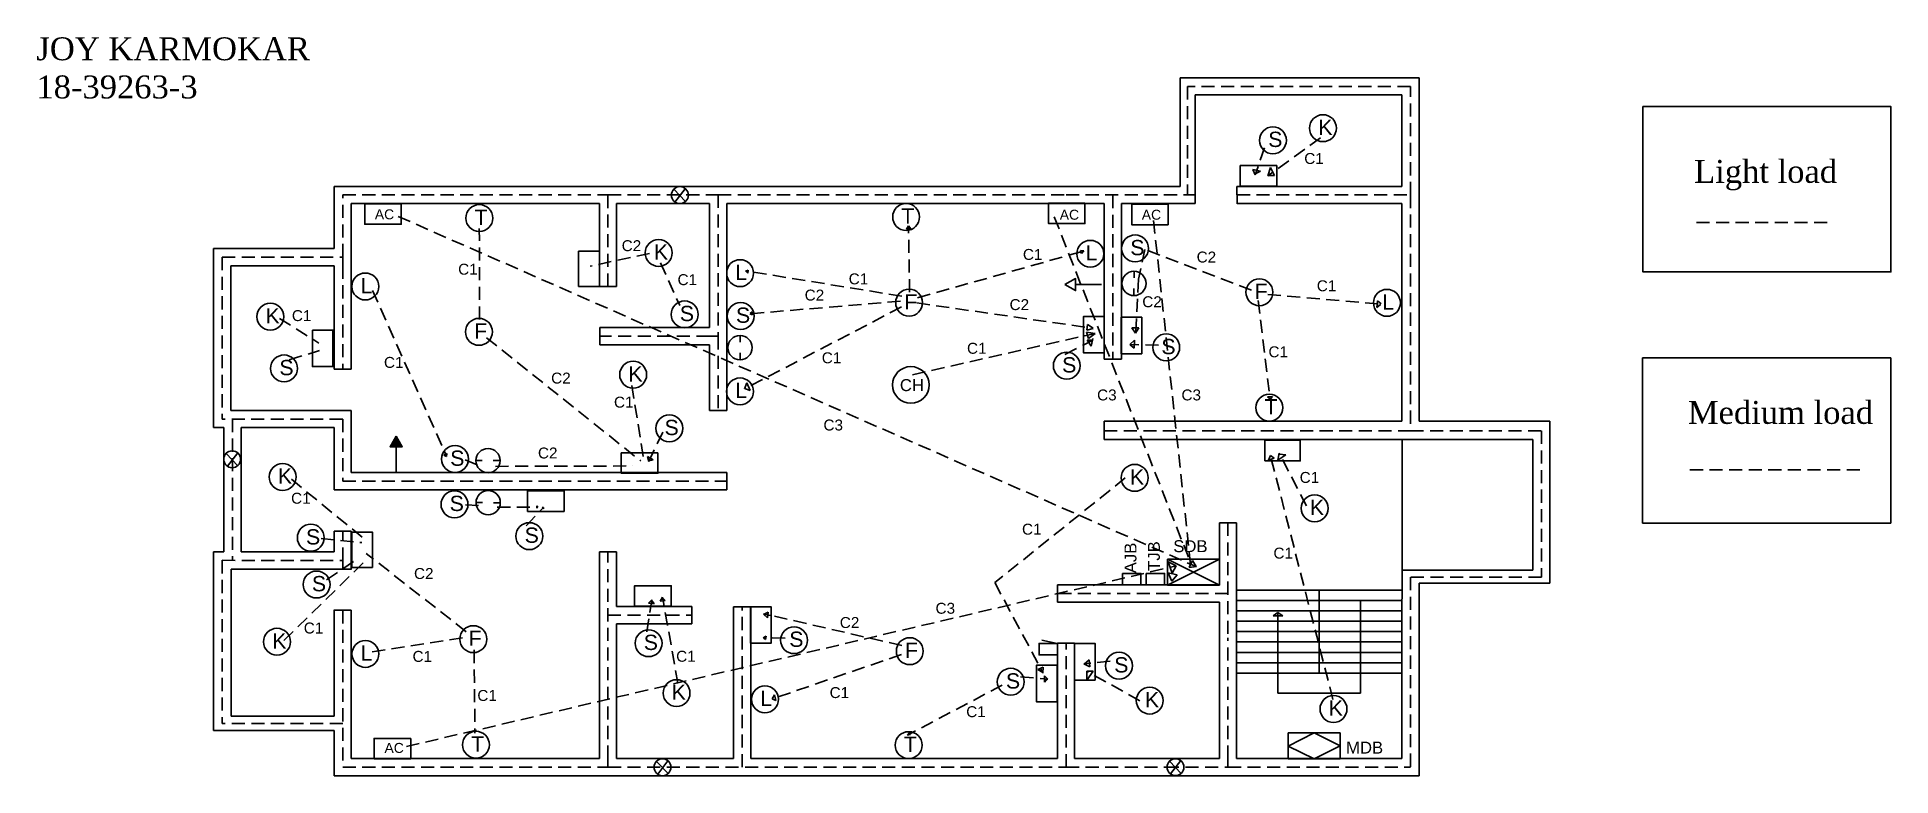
# Model space of a CAD drawing. Header units: inches. Extents: x 5 to 147, y 13 to 69.
import ezdxf

# ---------------------------------------------------------------- set-up
doc = ezdxf.new("R2010")
doc.units = ezdxf.units.IN
doc.header["$LTSCALE"] = 2
doc.header["$MEASUREMENT"] = 0
doc.linetypes.add('ACAD_ISO07W100', pattern=[3, 0, -3])
doc.linetypes.add('HIDDENX2', pattern=[0.75, 0.5, -0.25])
doc.layers.add('dash', color=7, linetype='ACAD_ISO07W100')
doc.styles.get("Standard").update_dxf_attribs({"font": 'arial.ttf'})

msp = doc.modelspace()

# ---------------------------------------------------------------- hatches: boundary and pattern name
msp.add_hatch(color=256).paths.add_polyline_path([(32.63, 38.14), (32.17, 38.95), (31.7, 38.14)])

# ---------------------------------------------------------------- linework, layer by layer
for p, q in [((110.49, 66.36), (92.18, 66.36)), ((92.18, 66.36), (92.18, 58.05)), ((110.49, 58.06), (110.49, 66.36)), ((93.34, 56.75), (93.34, 65.06)), ((93.34, 65.06), (109.16, 65.06)), ((109.16, 65.06), (109.17, 58.06)), ((27.41, 53.31), (27.41, 58.06)), ((27.41, 58.06), (28.73, 58.06)), ((28.73, 58.06), (47.72, 58.06)), ((47.72, 58.06), (56.82, 58.06)), ((53.43, 57.84), (54.31, 56.9)), ((54.3, 57.88), (53.51, 56.86)), ((56.82, 58.06), (92.18, 58.05)), ((96.54, 58.06), (109.17, 58.06)), ((96.54, 58.06), (96.55, 56.72)), ((110.49, 45.66), (110.49, 58.06)), ((27.41, 53.31), (27.41, 56.74)), ((28.73, 56.74), (47.72, 56.74)), ((28.73, 52.65), (28.73, 56.74)), ((47.72, 56.74), (47.72, 50.41)), ((49.03, 56.74), (49.03, 50.41)), ((49.03, 56.74), (56.16, 56.74)), ((56.16, 56.74), (56.16, 47.25)), ((57.47, 56.74), (82.79, 56.74)), ((57.47, 56.74), (57.47, 40.91)), ((82.79, 56.74), (86.37, 56.74)), ((86.37, 56.74), (86.37, 44.85)), ((87.69, 56.74), (93.34, 56.74)), ((87.69, 44.85), (87.69, 56.74)), ((96.55, 56.74), (109.17, 56.74)), ((109.17, 47.25), (109.17, 56.74)), ((18.18, 51.99), (18.18, 53.31)), ((18.18, 53.31), (19.5, 53.31)), ((19.5, 53.31), (27.41, 53.31)), ((28.73, 52.65), (28.73, 51.99)), ((18.18, 51.99), (18.18, 44.08)), ((19.5, 40.92), (19.5, 51.99)), ((19.5, 51.99), (27.41, 51.99)), ((27.41, 51.99), (27.41, 44.08)), ((28.73, 51.99), (28.73, 44.08)), ((88.66, 51.5), (88.66, 51.07)), ((47.72, 50.41), (49.03, 50.41)), ((86.16, 50.55), (84.2, 50.55)), ((88.65, 49.75), (88.65, 50.24)), ((56.16, 47.25), (47.75, 47.25)), ((47.75, 45.93), (47.75, 47.25)), ((109.17, 47.25), (109.17, 40.1)), ((56.16, 45.93), (47.75, 45.93)), ((56.16, 45.93), (56.16, 40.91)), ((58.51, 46.59), (58.51, 46.15)), ((110.49, 40.1), (110.49, 45.66)), ((18.18, 44.08), (18.18, 40.26)), ((27.41, 44.08), (28.73, 44.08)), ((58.49, 44.84), (58.49, 45.33)), ((86.37, 44.85), (87.69, 44.85)), ((18.18, 40.26), (18.18, 39.6)), ((20.29, 40.92), (19.5, 40.92)), ((27.41, 40.92), (20.29, 40.92)), ((27.41, 40.92), (28.73, 40.92)), ((28.73, 40.92), (28.73, 36.17)), ((57.48, 40.91), (56.15, 40.91)), ((86.37, 40.1), (86.37, 38.69)), ((86.37, 40.1), (109.17, 40.1)), ((110.49, 40.1), (120.5, 40.1)), ((120.5, 40.1), (120.5, 27.7)), ((18.18, 39.6), (18.97, 39.6)), ((18.97, 39.6), (18.97, 30.1)), ((27.41, 39.6), (20.29, 39.6)), ((20.29, 39.6), (20.29, 30.1)), ((27.41, 34.85), (27.41, 39.6)), ((86.37, 38.69), (109.18, 38.69)), ((109.18, 38.69), (109.17, 14.28)), ((109.18, 38.69), (119.18, 38.69)), ((119.18, 38.69), (119.18, 28.69)), ((19.16, 37.63), (20.04, 36.69)), ((20.03, 37.67), (19.24, 36.65)), ((32.17, 36.16), (32.17, 38.12)), ((38.33, 37.09), (38.76, 37.09)), ((40.08, 37.08), (39.59, 37.08)), ((28.73, 36.17), (57.49, 36.17)), ((57.47, 36.17), (57.47, 34.85)), ((27.41, 34.85), (28.07, 34.85)), ((28.73, 34.85), (28.07, 34.85)), ((28.73, 34.85), (57.48, 34.85)), ((38.35, 33.87), (38.78, 33.87)), ((40.1, 33.86), (39.61, 33.86)), ((27.41, 31.68), (27.41, 30.1)), ((27.41, 31.68), (28.73, 31.68)), ((28.73, 31.09), (28.73, 31.68)), ((95.85, 32.32), (95.19, 32.32)), ((96.51, 32.32), (95.19, 32.32)), ((95.19, 32.32), (95.19, 31.42)), ((95.19, 31.42), (95.19, 27.57)), ((96.51, 31.42), (96.51, 32.32)), ((96.51, 31.42), (96.51, 31.42)), ((96.51, 31.42), (96.51, 30.63)), ((18.17, 30.1), (18.97, 30.1)), ((18.17, 30.1), (18.18, 16.43)), ((20.29, 30.1), (27.41, 30.1)), ((28.73, 30.1), (28.73, 31.09)), ((28.73, 28.78), (28.73, 30.1)), ((47.72, 14.28), (47.72, 30.1)), ((47.72, 30.1), (49.03, 30.1)), ((49.03, 25.91), (49.03, 30.1)), ((96.51, 30.63), (96.51, 29.84)), ((96.51, 29.84), (96.51, 30.63)), ((19.53, 28.78), (20.29, 28.78)), ((19.53, 28.78), (19.53, 17.52)), ((20.29, 28.78), (28.74, 28.78)), ((91.21, 29.53), (95.19, 27.55)), ((91.21, 27.55), (95.19, 29.53)), ((119.18, 28.69), (109.18, 28.69)), ((95.19, 27.57), (82.79, 27.57)), ((82.79, 26.25), (82.79, 27.57)), ((96.51, 27.16), (102.84, 27.16)), ((102.84, 20.83), (102.84, 27.16)), ((102.84, 27.16), (109.17, 27.16)), ((120.5, 27.7), (110.48, 27.7)), ((110.49, 26.94), (110.49, 27.7)), ((27.4, 25.63), (28.73, 25.63)), ((27.41, 17.52), (27.41, 25.63)), ((28.73, 14.28), (28.73, 25.63)), ((49.03, 25.91), (54.79, 25.91)), ((54.79, 25.91), (54.79, 24.59)), ((57.99, 14.28), (57.99, 25.9)), ((57.99, 25.9), (59.31, 25.9)), ((59.31, 14.28), (59.31, 25.9)), ((82.79, 26.25), (95.19, 26.25)), ((95.19, 26.25), (95.19, 23.51)), ((96.51, 26.37), (102.84, 26.37)), ((96.51, 25.58), (102.84, 25.58)), ((102.84, 26.37), (109.17, 26.37)), ((102.84, 25.58), (109.17, 25.58)), ((106, 26.37), (106, 19.28)), ((110.49, 26.94), (110.49, 14.28)), ((49.03, 14.28), (49.03, 24.59)), ((49.03, 24.59), (54.79, 24.59)), ((96.51, 24.79), (102.84, 24.79)), ((99.67, 25.47), (99.32, 25.2)), ((99.32, 25.2), (100.04, 25.2)), ((100.04, 25.2), (99.67, 25.47)), ((99.67, 19.28), (99.67, 25.43)), ((102.84, 24.79), (109.17, 24.79)), ((82.77, 23.09), (81.61, 23.33)), ((82.79, 14.28), (82.79, 23.12)), ((82.79, 23.12), (84.11, 23.12)), ((84.11, 14.28), (84.11, 23.12)), ((95.19, 14.28), (95.19, 23.51)), ((96.51, 24), (102.84, 24)), ((96.51, 23.21), (102.84, 23.21)), ((102.84, 24), (109.17, 24)), ((102.84, 23.21), (109.17, 23.21)), ((96.51, 22.41), (102.84, 22.41)), ((96.51, 21.62), (102.84, 21.62)), ((102.84, 22.41), (109.17, 22.41)), ((102.84, 21.62), (109.17, 21.62)), ((96.51, 14.28), (96.51, 21.14)), ((96.51, 20.83), (102.84, 20.83)), ((102.84, 20.83), (109.17, 20.83)), ((106, 19.28), (99.67, 19.28)), ((19.53, 17.52), (27.42, 17.52)), ((18.18, 16.43), (27.43, 16.43)), ((27.41, 14.28), (27.41, 16.43)), ((102.44, 16.25), (100.46, 15.24)), ((102.44, 16.25), (104.43, 15.26)), ((27.41, 14.28), (27.41, 12.96)), ((28.73, 14.28), (47.72, 14.28)), ((49.03, 14.28), (57.99, 14.28)), ((59.31, 14.28), (82.79, 14.28)), ((84.11, 14.28), (95.19, 14.28)), ((109.17, 14.28), (96.51, 14.28)), ((102.44, 14.27), (100.46, 15.24)), ((100.46, 15.24), (100.46, 15.24)), ((104.43, 15.26), (102.44, 14.27)), ((110.49, 12.96), (110.49, 14.28)), ((27.41, 12.96), (28.73, 12.96)), ((28.73, 12.96), (47.72, 12.96)), ((47.72, 12.96), (49.03, 12.96)), ((49.03, 12.96), (82.79, 12.96)), ((52.1, 14.07), (52.99, 13.13)), ((52.97, 14.11), (52.19, 13.09)), ((82.79, 12.96), (84.11, 12.96)), ((84.11, 12.96), (90.44, 12.96)), ((90.44, 12.96), (96.51, 12.96)), ((91.38, 14.09), (92.26, 13.15)), ((92.25, 14.13), (91.46, 13.11)), ((109.17, 12.96), (96.51, 12.96)), ((109.17, 12.96), (110.49, 12.96))]:
    msp.add_line(p, q)
at = {"color": 7, "linetype": 'HIDDENX2'}
for p, q in [((109.83, 65.7), (92.74, 65.7)), ((92.74, 65.7), (92.74, 57.4)), ((109.83, 57.4), (109.83, 65.7)), ((28.07, 52.65), (28.07, 57.4)), ((28.07, 57.4), (48.38, 57.4)), ((48.38, 57.4), (48.38, 50.41)), ((48.38, 57.4), (56.82, 57.4)), ((56.82, 57.41), (56.82, 46.59)), ((56.82, 57.4), (83.45, 57.4)), ((83.45, 57.4), (92.68, 57.4)), ((87.03, 57.39), (87.03, 44.85)), ((92.68, 57.4), (93.34, 57.4)), ((96.54, 57.4), (109.83, 57.4)), ((109.83, 57.4), (109.83, 39.36)), ((18.84, 52.65), (18.84, 40.26)), ((18.84, 52.65), (28.07, 52.65)), ((28.07, 52.65), (28.07, 51.99)), ((28.07, 51.99), (28.07, 44.08)), ((56.16, 46.59), (47.75, 46.59)), ((56.16, 46.59), (56.82, 46.59)), ((56.82, 46.59), (56.82, 40.91)), ((28.07, 40.26), (18.84, 40.26)), ((19.63, 40.26), (19.63, 29.45)), ((28.07, 40.26), (28.07, 35.51)), ((86.37, 39.36), (109.83, 39.36)), ((109.83, 39.36), (119.85, 39.36)), ((119.85, 39.36), (119.85, 28.16)), ((28.07, 35.51), (57.48, 35.51)), ((28.07, 31.09), (28.07, 31.68)), ((95.84, 32.32), (95.85, 23.51)), ((28.07, 29.44), (28.07, 31.09)), ((48.38, 14.28), (48.38, 30.1)), ((18.84, 29.45), (28.07, 29.44)), ((18.84, 29.45), (18.84, 16.96)), ((28.07, 29.44), (28.07, 28.78)), ((109.83, 28.16), (109.83, 13.62)), ((119.85, 28.16), (109.83, 28.16)), ((28.07, 25.63), (28.07, 13.62)), ((58.65, 13.62), (58.65, 25.9)), ((95.86, 26.91), (82.79, 26.91)), ((48.37, 25.25), (54.79, 25.25)), ((83.45, 13.63), (83.45, 23.12)), ((95.85, 14.28), (95.85, 23.51)), ((28.08, 16.96), (18.84, 16.96)), ((28.07, 13.62), (48.38, 13.62)), ((48.38, 13.62), (83.45, 13.62)), ((83.45, 13.62), (91.1, 13.62)), ((91.1, 13.62), (95.85, 13.62)), ((95.85, 13.62), (109.83, 13.62))]:
    msp.add_line(p, q, dxfattribs=at)
at = {"color": 1, "linetype": 'HIDDENX2'}
for p, q in [((102.94, 61.78), (98.91, 58.86)), ((98.65, 61), (97.94, 58.95)), ((97.94, 58.95), (97.75, 59.34)), ((97.75, 59.34), (98.35, 59.23)), ((98.35, 59.23), (97.89, 58.98)), ((98.91, 58.86), (99.1, 59.49)), ((99.42, 58.89), (98.91, 58.89)), ((99.1, 59.49), (99.42, 58.89)), ((38.55, 47.88), (38.53, 54.84)), ((71.39, 55.05), (71.24, 54.79)), ((71.24, 54.79), (71.56, 54.81)), ((71.56, 54.81), (71.38, 55.05)), ((71.47, 49.97), (71.39, 55.05)), ((131.72, 55.29), (141.98, 55.29)), ((51.57, 52.92), (47.03, 51.96)), ((72.09, 49.53), (84.82, 53.12)), ((84.82, 53.12), (84.55, 53.16)), ((84.55, 53.16), (84.64, 52.92)), ((84.64, 52.92), (84.82, 53.12)), ((89.49, 53.24), (89.01, 50.95)), ((97.64, 50.12), (89.49, 53.24)), ((52.4, 52.22), (53.88, 48.95)), ((70.88, 49.66), (58.92, 51.59)), ((58.92, 51.59), (59.08, 51.43)), ((59.12, 51.66), (58.93, 51.58)), ((59.08, 51.43), (59.12, 51.66)), ((30.35, 50.1), (36.03, 37.39)), ((89.01, 50.95), (88.78, 46.82)), ((98.89, 49.79), (107.57, 49.06)), ((70.85, 48.84), (58.83, 42.56)), ((70.79, 49.28), (59.25, 48.31)), ((59.25, 48.31), (59.44, 48.23)), ((59.41, 48.45), (59.27, 48.32)), ((59.44, 48.23), (59.41, 48.45)), ((72.03, 49.14), (85.53, 47.2)), ((98.17, 49.33), (99.07, 41.81)), ((107.29, 49.29), (107.25, 48.79)), ((107.25, 48.79), (107.52, 49.01)), ((107.57, 49.06), (107.29, 49.29)), ((23.24, 47.96), (26.25, 46.07)), ((85.67, 46.81), (85.03, 46.9)), ((85.03, 46.9), (85.18, 46.42)), ((85.1, 47.5), (85.04, 47.05)), ((85.04, 47.05), (85.53, 47.19)), ((85.53, 47.2), (85.1, 47.5)), ((88.78, 46.82), (88.5, 47.23)), ((88.5, 47.23), (89.02, 47.23)), ((89.02, 47.23), (88.78, 46.82)), ((23.98, 44.8), (26.3, 45.49)), ((39.09, 46.48), (50.89, 37.05)), ((71.7, 43.64), (85.67, 46.81)), ((83.37, 45.19), (85.51, 46.29)), ((85.51, 46.29), (85.08, 46.29)), ((85.08, 46.29), (85.38, 45.84)), ((85.18, 46.42), (85.68, 46.81)), ((85.38, 45.84), (85.51, 46.42)), ((88.33, 45.96), (88.7, 46.29)), ((90.53, 45.92), (88.33, 45.96)), ((88.67, 45.68), (88.37, 45.94)), ((88.7, 46.29), (88.67, 45.68)), ((50.21, 42.82), (51.11, 37.24)), ((58.83, 42.56), (59.01, 43.04)), ((59.01, 43.04), (59.27, 42.45)), ((59.27, 42.45), (58.9, 42.56)), ((98.87, 41.97), (99.25, 41.98)), ((99.07, 41.81), (98.87, 41.97)), ((99.25, 41.98), (99.1, 41.81)), ((52.57, 39.26), (51.51, 37.02)), ((35.82, 37.5), (36.04, 37.63)), ((36.03, 37.39), (35.82, 37.5)), ((36.04, 37.63), (36.03, 37.39)), ((37.44, 37.13), (38.59, 36.66)), ((51.51, 37.02), (51.4, 37.39)), ((51.4, 37.39), (51.85, 37.13)), ((51.85, 37.13), (51.51, 37.05)), ((99.1, 37.48), (98.96, 37.12)), ((98.96, 37.12), (99.38, 37.27)), ((103.89, 18.81), (99.1, 37.48)), ((99.38, 37.27), (99.1, 37.48)), ((99.76, 37.65), (99.66, 37.11)), ((99.66, 37.11), (100.27, 37.52)), ((101.87, 33.61), (99.76, 37.65)), ((100.27, 37.52), (99.76, 37.58)), ((24.15, 35.65), (29.72, 31.09)), ((39.77, 36.64), (50.27, 36.67)), ((87.99, 35.75), (78, 27.75)), ((37.47, 33.7), (38.61, 33.65)), ((39.91, 33.52), (43.01, 33.52)), ((42.12, 32.1), (43.44, 33.5)), ((42.94, 33.45), (42.94, 33.61)), ((42.94, 33.61), (43.01, 33.52)), ((43.01, 33.52), (42.94, 33.45)), ((43.44, 33.5), (43.33, 33.48)), ((43.33, 33.48), (43.44, 33.39)), ((43.44, 33.39), (43.44, 33.5)), ((26.41, 31.13), (29.53, 30.81)), ((37.53, 23.99), (29.88, 29.97)), ((23.57, 23.31), (29.67, 29.27)), ((26.83, 27.97), (29.29, 29.62)), ((78, 27.75), (81.67, 20.88)), ((51.35, 23.98), (51.74, 26.43)), ((51.74, 26.43), (51.49, 26.17)), ((51.49, 26.17), (51.93, 26.12)), ((51.93, 26.12), (51.72, 26.4)), ((52.55, 26.63), (52.37, 26.33)), ((52.37, 26.33), (52.77, 26.37)), ((53.74, 20.04), (52.55, 26.63)), ((52.77, 26.37), (52.55, 26.59)), ((60.82, 25.24), (60.28, 25.32)), ((60.28, 25.32), (60.59, 25.05)), ((60.65, 25.48), (60.29, 25.31)), ((60.59, 25.05), (60.65, 25.48)), ((70.88, 22.94), (60.82, 25.24)), ((37.24, 23.53), (30.26, 22.43)), ((60.48, 23.65), (60.27, 23.53)), ((61.94, 23.49), (60.28, 23.53)), ((60.28, 23.53), (60.44, 23.39)), ((60.44, 23.39), (60.48, 23.65)), ((38.13, 22.59), (38.2, 16.24)), ((70.86, 22.24), (60.96, 18.85)), ((86.83, 21.73), (84.82, 21.52)), ((84.82, 21.52), (85.27, 21.3)), ((85.21, 21.84), (84.83, 21.51)), ((85.27, 21.3), (85.21, 21.84)), ((78.57, 19.9), (71.31, 16.08)), ((79.97, 20.53), (82.06, 20.37)), ((81.28, 21.11), (81.7, 21.27)), ((81.67, 20.88), (81.28, 21.11)), ((81.7, 21.27), (81.67, 20.82)), ((82.06, 20.37), (81.8, 20.61)), ((81.8, 20.61), (81.8, 20.12)), ((81.8, 20.12), (82.02, 20.41)), ((85.04, 20.29), (85.52, 20.97)), ((85.52, 20.97), (85.04, 20.96)), ((89.11, 18.7), (85.04, 20.96)), ((85.04, 20.96), (85.04, 20.29)), ((60.96, 18.85), (61.13, 19.15)), ((61.24, 18.72), (60.96, 18.85)), ((61.13, 19.15), (61.24, 18.72)), ((71.31, 16.08), (71.47, 16.26)), ((71.55, 16.12), (71.31, 16.08)), ((71.47, 16.26), (71.55, 16.12))]:
    msp.add_line(p, q, dxfattribs=at)
at = {"color": 5, "linetype": 'HIDDENX2'}
for p, q in [((32.31, 55.76), (92.73, 29.27)), ((82.55, 55.73), (93.06, 29.09)), ((90.15, 55.44), (92.99, 29.09)), ((131.22, 36.38), (144.53, 36.38)), ((32.95, 15.2), (91.89, 29.03)), ((91.89, 29.03), (91.27, 29.33)), ((91.27, 29.33), (91.59, 28.48)), ((91.97, 28.35), (91.28, 28.5)), ((91.28, 28.5), (91.54, 27.86)), ((91.59, 28.48), (91.89, 29.03)), ((92.73, 29.27), (93.41, 28.99)), ((93.13, 29.43), (92.88, 28.91)), ((92.88, 28.91), (93.45, 28.97)), ((93.41, 28.99), (93.13, 29.43)), ((91.54, 27.86), (91.97, 28.34))]:
    msp.add_line(p, q, dxfattribs=at)
at = {"color": 7}
for p, q in [((96.51, 21.14), (96.51, 29.84)), ((48.38, 13.62), (48.38, 14.28)), ((95.85, 13.62), (95.85, 14.28))]:
    msp.add_line(p, q, dxfattribs=at)
at = {"color": 7, "linetype": 'Continuous'}
for points in [[(127.62, 64.16), (146.61, 64.16), (146.61, 51.52), (127.62, 51.52)], [(127.6, 44.94), (146.59, 44.94), (146.59, 32.3), (127.6, 32.3)]]:
    msp.add_lwpolyline(points, close=True, dxfattribs=at)
for points in [[(96.79, 58.08), (96.79, 59.65), (99.58, 59.65), (99.58, 58.08)], [(84.9, 56.78), (84.9, 55.21), (82.11, 55.21), (82.11, 56.78)], [(32.55, 56.72), (32.55, 55.16), (29.76, 55.16), (29.76, 56.72)], [(91.27, 56.69), (91.27, 55.12), (88.48, 55.12), (88.48, 56.69)], [(47.72, 50.4), (46.13, 50.4), (46.13, 53.1), (47.72, 53.1)], [(83.37, 50.54), (84.18, 50.08), (84.18, 51.01)], [(25.75, 47.06), (27.32, 47.06), (27.32, 44.27), (25.75, 44.27)], [(86.36, 45.32), (84.79, 45.32), (84.79, 48.11), (86.36, 48.11)], [(89.25, 45.25), (87.68, 45.25), (87.68, 48.04), (89.25, 48.04)], [(32.17, 38.95), (31.7, 38.14), (32.63, 38.14)], [(98.68, 37.05), (98.68, 38.65), (101.38, 38.65), (101.38, 37.05)], [(52.2, 37.67), (52.2, 36.11), (49.4, 36.11), (49.4, 37.67)], [(45.02, 34.76), (45.02, 33.19), (42.22, 33.19), (42.22, 34.76)], [(30.35, 28.91), (28.76, 28.91), (28.76, 31.61), (30.35, 31.61)], [(87.77, 28.45), (89.18, 28.45), (89.18, 27.58), (87.77, 27.58)], [(89.59, 28.45), (91, 28.45), (91, 27.58), (89.59, 27.58)], [(91.21, 29.53), (95.19, 29.53), (95.19, 27.55), (91.21, 27.55)], [(50.42, 25.94), (50.42, 27.5), (53.22, 27.5), (53.22, 25.94)], [(59.3, 25.9), (60.87, 25.9), (60.87, 23.11), (59.3, 23.11)], [(82.8, 22.22), (81.39, 22.22), (81.39, 23.09), (82.8, 23.09)], [(84.11, 23.09), (85.67, 23.09), (85.67, 20.29), (84.11, 20.29)], [(82.76, 18.63), (81.19, 18.63), (81.19, 21.42), (82.76, 21.42)], [(33.28, 15.83), (33.28, 14.27), (30.48, 14.27), (30.48, 15.83)], [(100.46, 16.25), (104.43, 16.25), (104.43, 14.27), (100.46, 14.27)]]:
    msp.add_lwpolyline(points, close=True)
for centre, radius in [((99.29, 61.58), 1.03), ((103.12, 62.51), 1.03), ((53.89, 57.39), 0.646), ((38.53, 55.63), 1.03), ((71.21, 55.72), 1.03), ((52.26, 52.97), 1.03), ((85.31, 52.9), 1.03), ((88.74, 53.31), 1.03), ((29.8, 50.4), 1.03), ((58.5, 51.42), 1.03), ((88.65, 50.63), 0.929), ((71.44, 49.16), 1.03), ((98.26, 49.96), 1.03), ((108.02, 49.15), 1.03), ((22.53, 48.09), 1.03), ((54.25, 48.26), 1.03), ((58.54, 48.14), 1.03), ((38.5, 46.93), 1.03), ((58.49, 45.72), 0.929), ((91.12, 45.74), 1.03), ((23.58, 44.13), 1.03), ((50.31, 43.65), 1.03), ((71.57, 42.87), 1.4), ((83.51, 44.34), 1.03), ((58.49, 42.37), 1.03), ((99.02, 41.13), 1.03), ((53.08, 39.55), 1.03), ((19.61, 37.18), 0.646), ((36.67, 37.2), 1.03), ((39.2, 37.08), 0.929), ((23.47, 35.83), 1.03), ((88.71, 35.76), 1.03), ((36.63, 33.73), 1.03), ((39.21, 33.86), 0.929), ((102.49, 33.43), 1.03), ((25.63, 31.18), 1.03), ((42.36, 31.3), 1.03), ((26.07, 27.6), 1.03), ((23.04, 23.22), 1.03), ((38.07, 23.42), 1.03), ((51.49, 23.11), 1.03), ((62.63, 23.34), 1.03), ((29.81, 22.29), 1.03), ((71.49, 22.5), 1.03), ((87.51, 21.39), 1.03), ((53.63, 19.29), 1.03), ((79.22, 20.16), 1.03), ((60.4, 18.82), 1.03), ((89.86, 18.72), 1.03), ((103.93, 18.08), 1.03), ((38.27, 15.34), 1.03), ((71.4, 15.31), 1.03), ((52.56, 13.62), 0.646), ((91.83, 13.63), 0.646)]:
    msp.add_circle(centre, radius)

# ---------------------------------------------------------------- texts
at = {"attachment_point": 1}
for s, insert, char_height, width in [('{\\fTimes New Roman|b0|i0|c0|p18;JOY KARMOKAR\\P18-39263-3}', (4.62, 69.46), 1.7513, 30.737), ('K', (102.76, 63.17), 1.17, 1.8826), ('S', (98.93, 62.24), 1.17, 1.8826), ('{\\fTimes New Roman|b0|i0|c0|p18;Light load}', (131.54, 60.08), 1.7513, 30.737), ('T', (38.16, 56.28), 1.17, 1.8826), ('T', (70.84, 56.37), 1.17, 1.8826), ('S', (88.37, 53.96), 1.17, 1.8826), ('K', (51.89, 53.63), 1.17, 1.8826), ('L', (84.94, 53.56), 1.17, 1.8826), ('L', (58.13, 52.07), 1.17, 1.8826), ('L', (29.43, 51.05), 1.17, 1.8826), ('F', (71.07, 49.81), 1.17, 1.8826), ('F', (97.89, 50.61), 1.17, 1.8826), ('L', (107.66, 49.8), 1.17, 1.8826), ('K', (22.16, 48.74), 1.17, 1.8826), ('S', (53.88, 48.92), 1.17, 1.8826), ('S', (58.18, 48.79), 1.17, 1.8826), ('F', (38.14, 47.58), 1.17, 1.8826), ('S', (90.75, 46.39), 1.17, 1.8826), ('S', (23.22, 44.78), 1.17, 1.8826), ('K', (49.94, 44.3), 1.17, 1.8826), ('S', (83.15, 44.99), 1.17, 1.8826), ('L', (58.12, 43.03), 1.17, 1.8826), ('T', (98.65, 41.78), 1.17, 1.8826), ('{\\fTimes New Roman|b0|i0|c0|p18;Medium load }', (131.06, 41.64), 1.7513, 30.737), ('S', (52.71, 40.2), 1.17, 1.8826), ('S', (36.3, 37.85), 1.17, 1.8826), ('K', (23.1, 36.49), 1.17, 1.8826), ('K', (88.34, 36.41), 1.17, 1.8826), ('S', (36.26, 34.39), 1.17, 1.8826), ('K', (102.12, 34.08), 1.17, 1.8826), ('S', (25.26, 31.83), 1.17, 1.8826), ('S', (42, 31.96), 1.17, 1.8826), ('S', (25.71, 28.25), 1.17, 1.8826), ('K', (22.67, 23.87), 1.17, 1.8826), ('L', (29.44, 22.95), 1.17, 1.8826), ('F', (37.71, 24.08), 1.17, 1.8826), ('S', (51.12, 23.76), 1.17, 1.8826), ('S', (62.26, 24), 1.17, 1.8826), ('F', (71.12, 23.15), 1.17, 1.8826), ('S', (87.14, 22.04), 1.17, 1.8826), ('K', (53.26, 19.95), 1.17, 1.8826), ('S', (78.85, 20.81), 1.17, 1.8826), ('L', (60.04, 19.47), 1.17, 1.8826), ('K', (89.49, 19.37), 1.17, 1.8826), ('K', (103.56, 18.73), 1.17, 1.8826), ('T', (37.91, 15.99), 1.17, 1.8826), ('T', (71.03, 15.96), 1.17, 1.8826)]:
    msp.add_mtext(s, dxfattribs=dict(at, insert=insert, char_height=char_height, width=width))
at = {"color": 1, "char_height": 0.838, "width": 1.8826, "attachment_point": 1}
for s, insert in [('C1', (101.69, 60.61)), ('C2', (49.43, 53.94)), ('C1', (80.15, 53.27)), ('C2', (93.45, 53.07)), ('C1', (36.91, 52.14)), ('C1', (53.71, 51.34)), ('C1', (66.81, 51.4)), ('C2', (63.44, 50.16)), ('C1', (102.65, 50.87)), ('C1', (24.18, 48.59)), ('C2', (79.13, 49.43)), ('C2', (89.29, 49.65)), ('C1', (75.87, 46.09)), ('C1', (98.95, 45.82)), ('C1', (31.23, 45.01)), ('C1', (64.75, 45.36)), ('C2', (44.03, 43.81)), ('C1', (48.84, 41.97)), ('{\\C5;C3}', (85.83, 42.52)), ('{\\C5;C3}', (92.29, 42.52)), ('{\\C5;C3}', (64.88, 40.22)), ('C2', (43.02, 38.08)), ('C1', (101.34, 36.21)), ('C1', (24.12, 34.62)), ('C1', (80.08, 32.25)), ('C1', (99.33, 30.42)), ('C2', (33.53, 28.86)), ('{\\C5;C3}', (73.46, 26.2)), ('C1', (25.09, 24.69)), ('C2', (66.13, 25.11)), ('C1', (33.42, 22.52)), ('C1', (53.6, 22.53)), ('C1', (38.38, 19.53)), ('C1', (65.35, 19.75)), ('C1', (75.81, 18.29))]:
    msp.add_mtext(s, dxfattribs=dict(at, insert=insert))
at = {"layer": 'dash', "attachment_point": 1}
for s, insert, char_height in [('{\\C3;AC}', (30.53, 56.3), 0.763), ('{\\C3;AC}', (89.25, 56.27), 0.763), ('CH', (70.73, 43.31), 0.915)]:
    msp.add_mtext(s, dxfattribs=dict(at, insert=insert, char_height=char_height))
for s, insert, char_height, width in [('{\\C3;AC}', (82.97, 56.27), 0.763, 8.4649), ('{\\C1;SDB}', (91.66, 30.99), 0.915, 0.0921), ('{\\C3;AC}', (31.27, 15.48), 0.763, 0.0674), ('{\\C1;MDB}', (104.89, 15.58), 0.915, 0.1554)]:
    msp.add_mtext(s, dxfattribs=dict(at, insert=insert, char_height=char_height, width=width))
at = {"layer": 'dash', "char_height": 0.915, "attachment_point": 1, "rotation": 90}
for s, insert, width in [('{\\C8;AJB}', (87.93, 28.46), 0.0461), ('{\\C8;TJB}', (89.72, 28.64), 0.0921)]:
    msp.add_mtext(s, dxfattribs=dict(at, insert=insert, width=width))

doc.saveas('drawing.dxf')
